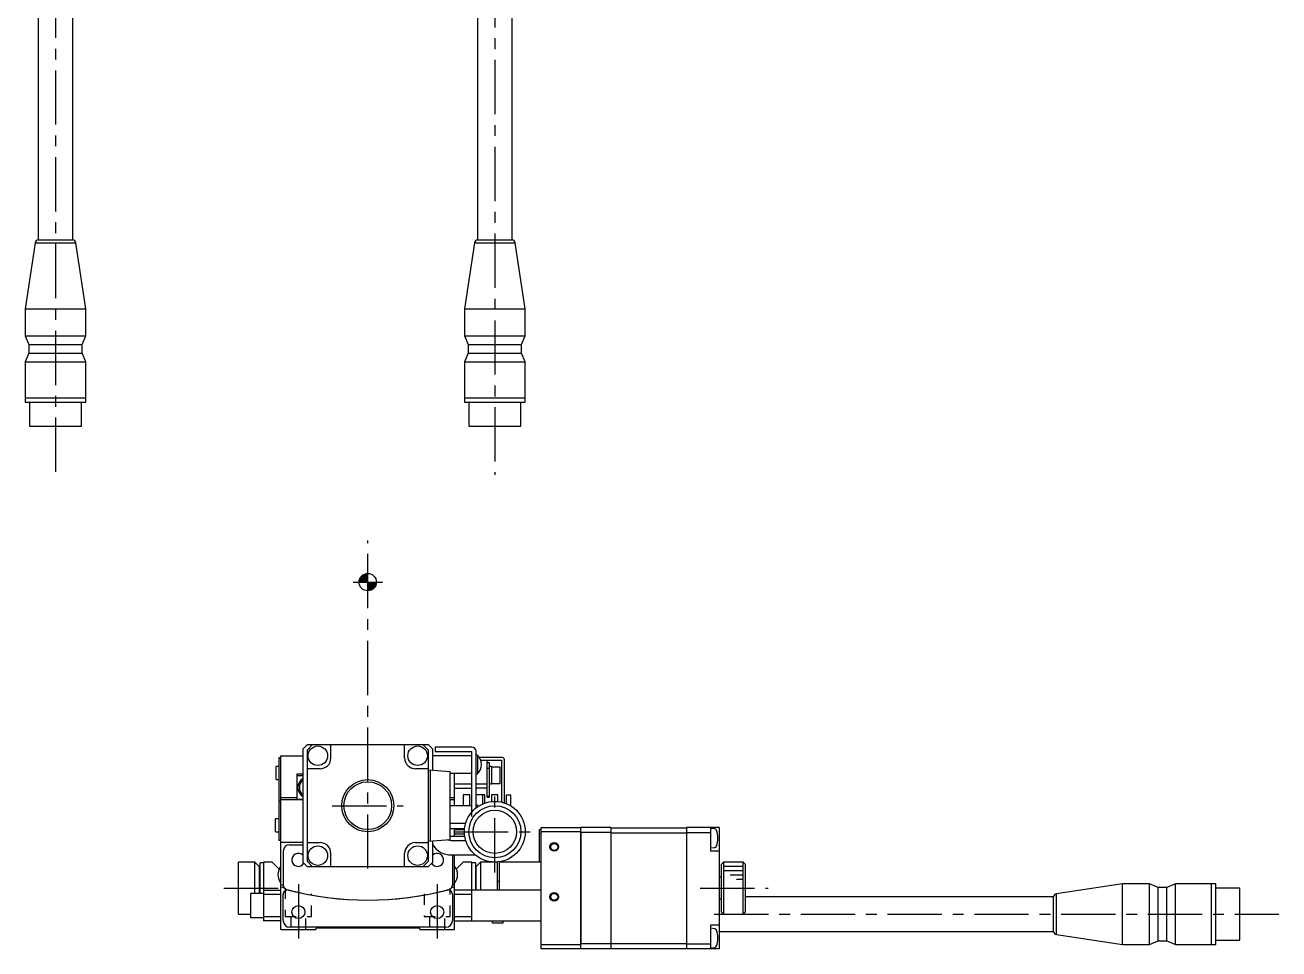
# Model space of a CAD drawing. Extents: x -218 to 423, y 17 to 449.
# Drawn here: x -198.4 to 90.6, y 23.5 to 236.4 of the extents above; entities that cross this region are included whole.
import ezdxf

# ---------------------------------------------------------------- set-up
doc = ezdxf.new("R2010")
doc.units = 0
doc.header["$LTSCALE"] = 10
doc.linetypes.add('CENTER', pattern=[2, 1.25, -0.25, 0.25, -0.25])
doc.linetypes.add('DOT', pattern=[0.5, 0.25, -0.25])
doc.layers.add('1', color=7, linetype='CONTINUOUS')
doc.layers.add('21', color=7, linetype='CONTINUOUS')

# ---------------------------------------------------------------- blocks, each defined once
blk = doc.blocks.new('AID3609')
at = {"layer": '21', "color": 7, "linetype": 'CONTINUOUS'}
blk.add_circle((-119.404495, 108.014345), 2, dxfattribs=at)
for centre, radius, start, end in [((-119.404495, 108.014345), 1.8, 90, 180), ((-119.404495, 108.014345), 1.6, 90, 180), ((-119.404495, 108.014345), 1.4, 90, 179.999955), ((-119.404495, 108.014345), 1.2, 90, 179.99997), ((-119.404495, 108.014345), 1, 90, 179.999964), ((-119.404497, 108.014347), 0.799999, 89.999799, 180.000086), ((-119.404495, 108.014345), 0.6, 89.99994, 180), ((-119.404495, 108.014345), 0.4, 90, 180), ((-119.404495, 108.014345), 0.2, 90, 180), ((-119.404495, 108.014345), 0.6, 269.99994, 0), ((-119.404495, 108.014345), 1.8, 270, 0), ((-119.404495, 108.014345), 1.6, 270, 0), ((-119.404495, 108.014345), 0.4, 270, 0), ((-119.404495, 108.014345), 0.2, 270, 0), ((-119.404495, 108.014345), 1.2, 270, 359.99997), ((-119.404495, 108.014345), 1.4, 270, 359.999955), ((-119.404495, 108.014345), 1, 270, 359.999964), ((-119.404497, 108.014347), 0.799999, 270.000201, 359.999914)]:
    blk.add_arc(centre, radius, start, end, dxfattribs=at)

msp = doc.modelspace()

# ---------------------------------------------------------------- linework, layer by layer
at = {"layer": '1', "color": 4, "linetype": 'CENTER'}
for p, q in [((-90.104495, 288.320553), (-90.104495, 132.757374)), ((-191.391042, 265.92546), (-191.391042, 132.603418)), ((-119.404495, 42.014345), (-119.404495, 117.603418)), ((-122.804495, 108.014345), (-116.004495, 108.014345)), ((-90.104495, 41.114346), (-90.104495, 59.914344)), ((-127.604495, 56.514345), (-111.204495, 56.514345)), ((-99.504494, 50.514345), (-80.704496, 50.514345)), ((-135.404495, 38.446673), (-135.404495, 24.802378)), ((-103.404495, 38.446673), (-103.404495, 24.802378)), ((-152.56886, 37.514345), (-138.830467, 37.514345)), ((-42.757849, 37.514345), (-27.148023, 37.514345)), ((-39.568293, 31.514345), (90.617655, 31.514345))]:
    msp.add_line(p, q, dxfattribs=at)
at = {"layer": '1', "color": 7, "linetype": 'CONTINUOUS'}
for p, q in [((-94.104495, 271.703421), (-94.104495, 186.911077)), ((-86.104495, 186.911077), (-86.104495, 271.703421)), ((-195.391042, 263.953417), (-195.391042, 186.911077)), ((-187.391042, 186.911077), (-187.391042, 257.953417)), ((-196.075367, 186.187404), (-198.391041, 170.953421)), ((-196.075367, 186.187404), (-186.706716, 186.187404)), ((-195.391042, 186.911077), (-187.391042, 186.911077)), ((-184.391043, 170.953421), (-186.706716, 186.187404)), ((-94.78882, 186.187404), (-97.104494, 170.953421)), ((-94.78882, 186.187404), (-85.420169, 186.187404)), ((-94.104495, 186.911077), (-86.104495, 186.911077)), ((-83.104496, 170.953421), (-85.420169, 186.187404)), ((-198.391041, 170.953421), (-198.391041, 164.760422)), ((-198.391041, 170.953421), (-184.391043, 170.953421)), ((-184.391043, 164.760422), (-184.391043, 170.953421)), ((-97.104494, 170.953421), (-83.104496, 170.953421)), ((-97.104494, 170.953421), (-97.104494, 164.760422)), ((-83.104496, 164.760422), (-83.104496, 170.953421)), ((-198.391041, 164.760422), (-197.541042, 162.760422)), ((-198.391041, 164.760422), (-184.391043, 164.760422)), ((-185.241042, 162.760422), (-184.391043, 164.760422)), ((-97.104494, 164.760422), (-83.104496, 164.760422)), ((-97.104494, 164.760422), (-96.254495, 162.760422)), ((-83.954495, 162.760422), (-83.104496, 164.760422)), ((-197.541042, 162.760422), (-197.541042, 160.760422)), ((-197.541042, 162.760422), (-185.241042, 162.760422)), ((-185.241042, 160.760422), (-185.241042, 162.760422)), ((-96.254495, 162.760422), (-83.954495, 162.760422)), ((-96.254495, 162.760422), (-96.254495, 160.760422)), ((-83.954495, 160.760422), (-83.954495, 162.760422)), ((-197.541042, 160.760422), (-198.391041, 158.760422)), ((-197.541042, 160.760422), (-185.241042, 160.760422)), ((-184.391043, 158.760422), (-185.241042, 160.760422)), ((-96.254495, 160.760422), (-97.104494, 158.760422)), ((-96.254495, 160.760422), (-83.954495, 160.760422)), ((-83.104496, 158.760422), (-83.954495, 160.760422)), ((-198.391041, 158.760422), (-198.391041, 150.503422)), ((-198.391041, 158.760422), (-184.391043, 158.760422)), ((-184.391043, 150.503422), (-184.391043, 158.760422)), ((-97.104494, 158.760422), (-83.104496, 158.760422)), ((-97.104494, 158.760422), (-97.104494, 150.503422)), ((-83.104496, 150.503422), (-83.104496, 158.760422)), ((-198.391041, 150.503422), (-198.341041, 150.453422)), ((-198.391041, 150.503422), (-184.391043, 150.503422)), ((-198.391041, 150.453422), (-198.391041, 149.45342)), ((-198.391041, 150.453422), (-184.391043, 150.453422)), ((-184.441043, 150.453422), (-184.391043, 150.503422)), ((-184.391043, 149.45342), (-184.391043, 150.453422)), ((-97.104494, 150.503422), (-83.104496, 150.503422)), ((-97.104494, 150.503422), (-97.054494, 150.453422)), ((-97.104494, 150.453422), (-83.104496, 150.453422)), ((-97.104494, 150.453422), (-97.104494, 149.45342)), ((-83.154496, 150.453422), (-83.104496, 150.503422)), ((-83.104496, 149.45342), (-83.104496, 150.453422)), ((-198.391041, 149.45342), (-184.391043, 149.45342)), ((-197.39104, 149.45342), (-197.39104, 143.953419)), ((-185.391044, 143.953419), (-185.391044, 149.45342)), ((-97.104494, 149.45342), (-83.104496, 149.45342)), ((-96.104493, 149.45342), (-96.104493, 143.953419)), ((-84.104497, 143.953419), (-84.104497, 149.45342)), ((-197.39104, 143.953419), (-185.391044, 143.953419)), ((-96.104493, 143.953419), (-84.104497, 143.953419)), ((-134.404495, 69.514345), (-133.404495, 70.514345)), ((-134.404495, 69.514345), (-134.404495, 43.514345)), ((-105.404495, 70.514345), (-133.404495, 70.514345)), ((-132.204495, 70.514345), (-133.404495, 69.314345)), ((-127.904495, 67.514345), (-127.904495, 70.514345)), ((-110.904495, 67.514345), (-110.904495, 70.514345)), ((-105.404495, 69.314345), (-106.604495, 70.514345)), ((-104.404495, 69.514345), (-105.404495, 70.514345)), ((-104.404495, 64.694418), (-104.404495, 69.514345)), ((-103.904495, 70.014345), (-103.904495, 69.014345)), ((-95.404495, 70.014345), (-103.904495, 70.014345)), ((-139.404495, 67.514345), (-139.904495, 67.514345)), ((-139.904495, 67.514345), (-139.904495, 48.514345)), ((-139.404495, 68.014345), (-134.404495, 68.014345)), ((-139.404495, 28.014345), (-139.404495, 68.014345)), ((-133.404495, 69.314345), (-133.404495, 43.714345)), ((-105.404495, 43.714345), (-105.404495, 69.314345)), ((-95.404495, 68.014345), (-104.404495, 68.014345)), ((-103.904495, 69.014345), (-95.404495, 69.014345)), ((-95.404495, 54.014345), (-95.404495, 69.014345)), ((-94.404495, 56.03793), (-94.404495, 69.014345)), ((-94.112247, 68.164345), (-94.404495, 68.164345)), ((-94.112247, 68.164345), (-94.112247, 63.864345)), ((-88.404495, 67.614345), (-93.666779, 67.614345)), ((-93.376068, 67.014345), (-88.504495, 67.014345)), ((-91.904495, 58.443638), (-91.904495, 67.014345)), ((-88.504495, 57.329034), (-88.504495, 67.014345)), ((-87.904495, 57.159643), (-87.904495, 67.114345)), ((-139.904495, 65.514345), (-140.504495, 65.514345)), ((-140.504495, 62.514345), (-140.504495, 65.514345)), ((-135.704495, 63.830072), (-134.404495, 63.830072)), ((-135.704495, 58.001846), (-135.704495, 63.830072)), ((-130.404495, 65.014345), (-133.404495, 65.014345)), ((-105.404495, 65.014345), (-108.404495, 65.014345)), ((-105.404495, 64.764345), (-100.404495, 64.414715)), ((-104.904495, 48.299308), (-104.904495, 64.729382)), ((-100.404495, 48.613979), (-100.404495, 64.414711)), ((-100.404495, 64.014345), (-95.404495, 64.014345)), ((-99.404495, 56.514345), (-99.404495, 64.014345)), ((-94.404495, 63.864345), (-94.112247, 63.864345)), ((-91.904495, 66.435369), (-91.404495, 66.435369)), ((-91.904495, 65.158727), (-91.404495, 65.158727)), ((-91.404495, 66.435369), (-91.404495, 58.443638)), ((-90.904495, 65.514345), (-91.404495, 65.514345)), ((-90.904495, 65.514345), (-90.904495, 61.514345)), ((-88.904495, 65.414345), (-90.904495, 65.414345)), ((-88.904495, 61.614345), (-88.904495, 65.414345)), ((-140.504495, 62.514345), (-139.904495, 62.514345)), ((-134.404495, 63.390921), (-135.704495, 63.390921)), ((-99.404495, 61.514345), (-95.404495, 61.514345)), ((-94.404495, 61.514345), (-91.904495, 61.514345)), ((-91.404495, 61.514345), (-90.904495, 61.514345)), ((-90.904495, 61.614345), (-88.904495, 61.614345)), ((-139.404495, 58.393281), (-135.704495, 58.393281)), ((-134.404495, 57.8546), (-139.404495, 57.8546)), ((-135.704495, 58.001846), (-134.404495, 58.001846)), ((-100.404495, 58.393281), (-99.404495, 58.393281)), ((-99.404495, 57.8546), (-100.404495, 57.8546)), ((-99.404495, 60.514345), (-95.404495, 60.514345)), ((-95.904495, 59.014345), (-97.404495, 59.014345)), ((-97.404495, 59.014345), (-97.404495, 56.514345)), ((-95.904495, 56.514345), (-95.904495, 59.014345)), ((-91.904495, 60.514345), (-94.404495, 60.514345)), ((-92.404495, 59.014345), (-94.404495, 59.014345)), ((-92.904495, 56.92995), (-92.904495, 59.014345)), ((-92.404495, 57.125698), (-92.404495, 59.014345)), ((-91.904495, 58.721984), (-91.404495, 58.721984)), ((-91.904495, 58.443638), (-91.404495, 58.443638)), ((-89.404495, 59.014345), (-90.904495, 59.014345)), ((-90.904495, 59.014345), (-90.904495, 57.468479)), ((-89.404495, 57.479256), (-89.404495, 59.014345)), ((-87.404495, 59.014345), (-86.404495, 59.014345)), ((-87.404495, 56.972672), (-87.404495, 59.014345)), ((-86.404495, 56.456566), (-86.404495, 59.014345)), ((-139.404495, 57.48462), (-139.904495, 57.48462)), ((-95.404495, 56.514345), (-100.404495, 56.514345)), ((-94.112247, 56.664345), (-94.404495, 56.664345)), ((-139.904495, 53.514345), (-140.654495, 53.514345)), ((-140.654495, 50.514345), (-140.654495, 53.514345)), ((-100.404495, 52.514345), (-96.812698, 52.514345)), ((-140.654495, 50.514345), (-139.904495, 50.514345)), ((-100.404495, 51.264345), (-97.064199, 51.264345)), ((-100.330083, 49.384798), (-100.404495, 49.386555)), ((-97.012759, 49.384798), (-100.330083, 49.384798)), ((-99.404495, 49.384798), (-99.404495, 51.264345)), ((-99.404495, 51.014345), (-97.086614, 51.014345)), ((-99.404495, 50.014345), (-97.086614, 50.014345)), ((-98.404495, 51.264345), (-98.404495, 51.014345)), ((-79.904495, 51.014345), (-79.904495, 43.514345)), ((-79.904495, 51.014345), (-79.404495, 51.014345)), ((-79.404495, 50.014345), (-79.904495, 50.014345)), ((-79.404495, 51.514345), (-70.404495, 51.514345)), ((-79.404495, 23.514345), (-79.404495, 51.514345)), ((-70.404495, 50.514345), (-79.404495, 50.514345)), ((-70.354495, 51.514345), (-70.404495, 51.464345)), ((-70.404495, 51.514345), (-70.404495, 23.514345)), ((-70.404495, 50.414345), (-70.304495, 50.314345)), ((-63.404495, 51.514345), (-70.354495, 51.514345)), ((-70.304495, 50.314345), (-70.304495, 24.714345)), ((-63.404495, 50.314345), (-70.304495, 50.314345)), ((-63.404495, 51.514345), (-63.404495, 23.514345)), ((-63.404495, 51.414345), (-45.904495, 51.414345)), ((-63.404495, 50.272924), (-45.904495, 50.272924)), ((-38.404495, 51.514345), (-45.904495, 51.514345)), ((-45.904495, 51.514345), (-45.904495, 23.514345)), ((-45.904495, 50.314345), (-40.404495, 50.314345)), ((-40.404495, 51.514345), (-40.404495, 46.014345)), ((-39.419216, 51.178144), (-40.404495, 51.264345)), ((-38.404495, 51.514345), (-38.404495, 23.514345)), ((-139.404495, 48.514345), (-139.904495, 48.514345)), ((-134.404495, 48.014345), (-139.404495, 48.014345)), ((-137.404495, 47.514345), (-134.404495, 47.514345)), ((-133.404495, 48.014345), (-130.404495, 48.014345)), ((-108.404495, 48.014345), (-105.404495, 48.014345)), ((-100.404495, 48.613975), (-105.404495, 48.264345)), ((-104.404495, 43.514345), (-104.404495, 48.334272)), ((-100.155966, 48.403863), (-101.049783, 48.568791)), ((-96.778763, 48.403863), (-100.155966, 48.403863)), ((-40.404495, 46.764345), (-39.419216, 46.850546)), ((-145.404495, 43.514345), (-149.204495, 43.514345)), ((-149.204495, 31.514345), (-149.204495, 43.514345)), ((-144.404495, 42.514345), (-145.404495, 43.514345)), ((-145.404495, 36.264345), (-145.404495, 43.514345)), ((-141.404495, 43.514345), (-143.404495, 43.514345)), ((-143.404495, 43.514345), (-143.404495, 30.014345)), ((-139.806994, 41.916843), (-141.404495, 43.514345)), ((-138.904495, 46.014345), (-138.904495, 38.173007)), ((-133.404495, 42.514345), (-134.404495, 43.514345)), ((-133.404495, 43.714345), (-132.204495, 42.514345)), ((-127.904495, 42.514345), (-127.904495, 45.514345)), ((-110.904495, 42.514345), (-110.904495, 45.514345)), ((-106.604495, 42.514345), (-105.404495, 43.714345)), ((-105.404495, 42.514345), (-104.404495, 43.514345)), ((-100.155966, 45.203863), (-94.665061, 45.203863)), ((-99.904495, 45.203863), (-99.904495, 38.173007)), ((-99.404495, 28.014345), (-99.404495, 45.203863)), ((-97.404495, 43.514345), (-99.001997, 41.916843)), ((-95.404495, 43.514345), (-97.404495, 43.514345)), ((-95.404495, 30.014345), (-95.404495, 43.514345)), ((-93.404495, 43.514345), (-94.404495, 42.514345)), ((-93.404495, 43.514345), (-93.404495, 37.014345)), ((-89.604495, 43.514345), (-93.404495, 43.514345)), ((-89.604495, 43.514345), (-89.604495, 37.014345)), ((-89.104495, 43.514345), (-89.104495, 37.014345)), ((-79.404495, 43.514345), (-89.104495, 43.514345)), ((-38.404495, 46.014345), (-40.404495, 46.014345)), ((-37.404495, 43.514345), (-37.904495, 43.014345)), ((-37.404495, 43.514345), (-37.404495, 31.514345)), ((-32.904495, 43.514345), (-37.404495, 43.514345)), ((-32.904495, 31.514345), (-32.904495, 43.514345)), ((-32.404495, 43.014345), (-32.904495, 43.514345)), ((-144.404495, 42.514345), (-144.404495, 36.264345)), ((-144.204495, 40.514345), (-144.404495, 40.514345)), ((-143.404495, 43.314345), (-144.204495, 43.314345)), ((-144.204495, 36.264345), (-144.204495, 43.314345)), ((-133.404495, 42.514345), (-105.404495, 42.514345)), ((-94.604495, 43.314345), (-95.404495, 43.314345)), ((-94.604495, 43.314345), (-94.604495, 37.014345)), ((-94.404495, 40.514345), (-94.604495, 40.514345)), ((-94.404495, 37.014345), (-94.404495, 42.514345)), ((-37.904495, 32.014345), (-37.904495, 43.014345)), ((-32.404495, 43.014345), (-32.404495, 32.014345)), ((-138.904495, 38.114345), (-138.902773, 38.114345)), ((-99.906217, 38.114345), (-99.904495, 38.114345)), ((-89.104495, 39.014345), (-89.604495, 39.014345)), ((-37.904495, 40.014345), (-38.404495, 40.014345)), ((54.595501, 38.514344), (39.361518, 36.198671)), ((54.595501, 24.514346), (54.595501, 38.514344)), ((60.7885, 38.514344), (54.595501, 38.514344)), ((60.7885, 24.514346), (60.7885, 38.514344)), ((62.7885, 37.664345), (60.7885, 38.514344)), ((62.7885, 25.364345), (62.7885, 37.664345)), ((64.7885, 37.664345), (62.7885, 37.664345)), ((66.7885, 38.514344), (64.7885, 37.664345)), ((64.7885, 25.364345), (64.7885, 37.664345)), ((66.7885, 24.514346), (66.7885, 38.514344)), ((75.0455, 38.514344), (66.7885, 38.514344)), ((75.0455, 24.514346), (75.0455, 38.514344)), ((75.0955, 38.464344), (75.0455, 38.514344)), ((75.0955, 24.514346), (75.0955, 38.514344)), ((76.095502, 38.514344), (75.0955, 38.514344)), ((76.095502, 24.514346), (76.095502, 38.514344)), ((-146.404495, 36.264345), (-146.404495, 30.764345)), ((-143.404495, 36.264345), (-146.404495, 36.264345)), ((-143.404495, 37.014345), (-139.404495, 37.014345)), ((-139.404495, 36.014345), (-143.404495, 36.014345)), ((-138.904495, 30.014345), (-138.904495, 36.097871)), ((-99.904495, 36.097871), (-99.904495, 30.014345)), ((-79.404495, 37.014345), (-99.404495, 37.014345)), ((-95.404495, 36.014345), (-99.404495, 36.014345)), ((-38.404495, 35.014345), (-37.904495, 35.014345)), ((38.637845, 35.514345), (-32.404495, 35.514345)), ((38.637845, 27.514345), (38.637845, 35.514345)), ((39.361518, 26.830019), (39.361518, 36.198671)), ((81.595503, 37.514343), (76.095502, 37.514343)), ((81.595503, 25.514347), (81.595503, 37.514343)), ((-37.904495, 32.014345), (-37.404495, 31.514345)), ((-32.904495, 31.514345), (-32.404495, 32.014345)), ((-149.204495, 31.514345), (-146.404495, 31.514345)), ((-146.404495, 30.764345), (-143.404495, 30.764345)), ((-143.404495, 31.014345), (-139.404495, 31.014345)), ((-139.404495, 30.014345), (-143.404495, 30.014345)), ((-99.404495, 31.014345), (-95.404495, 31.014345)), ((-99.404495, 30.014345), (-79.404495, 30.014345)), ((-90.654495, 29.514345), (-90.654495, 30.014345)), ((-90.654495, 29.514345), (-88.154495, 29.514345)), ((-88.154495, 29.514345), (-88.154495, 30.014345)), ((-38.404495, 29.014345), (-40.404495, 29.014345)), ((-40.404495, 29.014345), (-40.404495, 23.514345)), ((-37.404495, 31.514345), (-32.904495, 31.514345)), ((-139.404495, 28.014345), (-131.404495, 28.014345)), ((-101.404495, 28.514345), (-137.404495, 28.514345)), ((-107.404495, 28.314345), (-131.404495, 28.314345)), ((-131.404495, 28.314345), (-131.404495, 28.014345)), ((-107.404495, 28.014345), (-107.404495, 28.314345)), ((-107.404495, 28.014345), (-99.404495, 28.014345)), ((-39.419216, 28.178144), (-40.404495, 28.264345)), ((-38.404495, 27.514345), (38.637845, 27.514345)), ((39.361518, 26.830019), (54.595501, 24.514346)), ((-79.404495, 24.514345), (-70.404495, 24.514345)), ((-70.404495, 23.514345), (-79.404495, 23.514345)), ((-70.304495, 24.714345), (-70.404495, 24.614345)), ((-70.404495, 23.564345), (-70.354495, 23.514345)), ((-63.404495, 23.514345), (-70.354495, 23.514345)), ((-63.404495, 24.714345), (-70.304495, 24.714345)), ((-63.404495, 24.755766), (-45.904495, 24.755766)), ((-63.404495, 23.614345), (-45.904495, 23.614345)), ((-45.904495, 24.714345), (-40.404495, 24.714345)), ((-38.404495, 23.514345), (-45.904495, 23.514345)), ((-40.404495, 23.764345), (-39.419216, 23.850546)), ((54.595501, 24.514346), (60.7885, 24.514346)), ((60.7885, 24.514346), (62.7885, 25.364345)), ((62.7885, 25.364345), (64.7885, 25.364345)), ((64.7885, 25.364345), (66.7885, 24.514346)), ((66.7885, 24.514346), (75.0455, 24.514346)), ((75.0455, 24.514346), (75.0955, 24.564346)), ((75.0955, 24.514346), (76.095502, 24.514346)), ((76.095502, 25.514347), (81.595503, 25.514347))]:
    msp.add_line(p, q, dxfattribs=at)
at = {"layer": '1', "color": 9, "linetype": 'CONTINUOUS'}
for p, q in [((-32.904495, 42.514345), (-37.404495, 42.514345)), ((-32.904495, 41.514345), (-37.404495, 41.514345)), ((-32.904495, 40.514345), (-35.904495, 40.514345)), ((-32.904495, 39.514345), (-34.404495, 39.514345))]:
    msp.add_line(p, q, dxfattribs=at)
at = {"layer": '1', "color": 9, "linetype": 'DOT'}
for p, q in [((-138.404495, 37.530146), (-138.404495, 31.014345)), ((-132.404495, 31.014345), (-132.404495, 36.181299)), ((-106.404495, 36.181244), (-106.404495, 31.014345)), ((-100.404495, 31.014345), (-100.404495, 37.530162)), ((-138.404495, 31.014345), (-132.404495, 31.014345)), ((-137.154495, 31.014345), (-137.154495, 28.014345)), ((-133.654495, 28.014345), (-133.654495, 31.014345)), ((-106.404495, 31.014345), (-100.404495, 31.014345)), ((-105.154495, 31.014345), (-105.154495, 28.014345)), ((-101.654495, 28.014345), (-101.654495, 31.014345))]:
    msp.add_line(p, q, dxfattribs=at)
at = {"layer": '1', "color": 7, "linetype": 'CONTINUOUS'}
for centre, radius in [((-130.904495, 68.014345), 2.25), ((-107.904495, 68.014345), 2.25), ((-119.404495, 56.514345), 6), ((-119.404495, 56.514345), 5.5), ((-90.104495, 50.514345), 6.999999), ((-90.104495, 50.514345), 5.999998), ((-90.104495, 50.514345), 5), ((-130.904495, 45.014345), 2.25), ((-107.904495, 45.014345), 2.25), ((-76.404495, 47.014345), 0.8), ((-76.404495, 35.514345), 0.8), ((-135.404495, 32.014345), 1.5), ((-103.404495, 32.014345), 1.5)]:
    msp.add_circle(centre, radius, dxfattribs=at)
at = {"layer": '1', "color": 9, "linetype": 'CONTINUOUS'}
for centre in [(-76.404495, 47.014345), (-76.404495, 35.514345)]:
    msp.add_circle(centre, 1, dxfattribs=at)
at = {"layer": '1', "color": 7, "linetype": 'CONTINUOUS'}
for centre, radius, start, end in [((-195.103125, 185.95342), 1.000002, 106.733256, 166.468302), ((-187.678959, 185.95342), 1.000002, 13.531698, 73.266744), ((-93.816578, 185.95342), 1.000002, 106.733256, 166.468302), ((-86.392412, 185.95342), 1.000002, 13.531698, 73.266744), ((-95.404495, 69.014345), 1, 0, 90), ((-130.404495, 67.514345), 2.5, 270, 0), ((-108.404495, 67.514345), 2.5, 180, 270), ((-96.204495, 66.014345), 3, 314.220045, 45.779956), ((-88.404495, 67.114345), 0.5, 0, 90), ((-133.004495, 60.714345), 2.5, 124.055798, 235.944202), ((-133.004495, 60.714345), 2.15, 130.629329, 229.370671), ((-96.204495, 54.514345), 3, 39.944505, 45.779956), ((-39.462794, 50.680047), 0.5, 17.629155, 85), ((-44.704495, 49.014345), 6, 342.370845, 17.629155), ((-137.404495, 46.014345), 1.5, 90, 180), ((-130.404495, 45.514345), 2.5, 0, 90), ((-108.404495, 45.514345), 2.5, 90, 180), ((-100.376578, 49.894372), 4.695694, 210.929877, 272.692847), ((-39.462794, 47.348643), 0.5, 275, 342.370845), ((-135.404495, 44.014345), 1.5, 48.189685, 328.633022), ((-103.404495, 44.014345), 1.5, 211.366978, 131.810315), ((-137.104495, 40.614345), 3, 140.055495, 219.944488), ((-101.704495, 40.614345), 3, 320.055478, 39.944505), ((-119.404495, 108.014345), 73, 254.099203, 254.642037), ((-119.404495, 108.014345), 72.5, 253.986606, 254.397282), ((-137.904495, 38.173007), 1, 180, 255.163871), ((-100.904495, 38.173007), 1, 284.836129, 0), ((-119.404495, 108.014345), 73, 285.357964, 285.900797), ((-119.404495, 108.014345), 72.5, 285.602718, 286.013395), ((-137.904495, 36.097871), 1, 75.621752, 180), ((-119.404495, 108.014345), 73.25, 255.163871, 284.836129), ((-119.404495, 108.264345), 73.5, 255.621752, 284.378248), ((-100.904495, 36.097871), 1, 0, 104.378248), ((39.595502, 35.226428), 1.000002, 103.531698, 163.266744), ((-137.404495, 30.014345), 1.5, 180, 270), ((-101.404495, 30.014345), 1.5, 270, 0), ((-39.462794, 27.680047), 0.5, 17.629155, 85), ((-44.704495, 26.014345), 6, 342.370845, 17.629155), ((39.595502, 27.802262), 1.000002, 196.733256, 256.468302), ((-39.462794, 24.348643), 0.5, 275, 342.370845)]:
    msp.add_arc(centre, radius, start, end, dxfattribs=at)

# ---------------------------------------------------------------- block references
at = {"layer": '21'}
msp.add_blockref('AID3609', (0, 0), dxfattribs=at)

doc.saveas('drawing.dxf')
